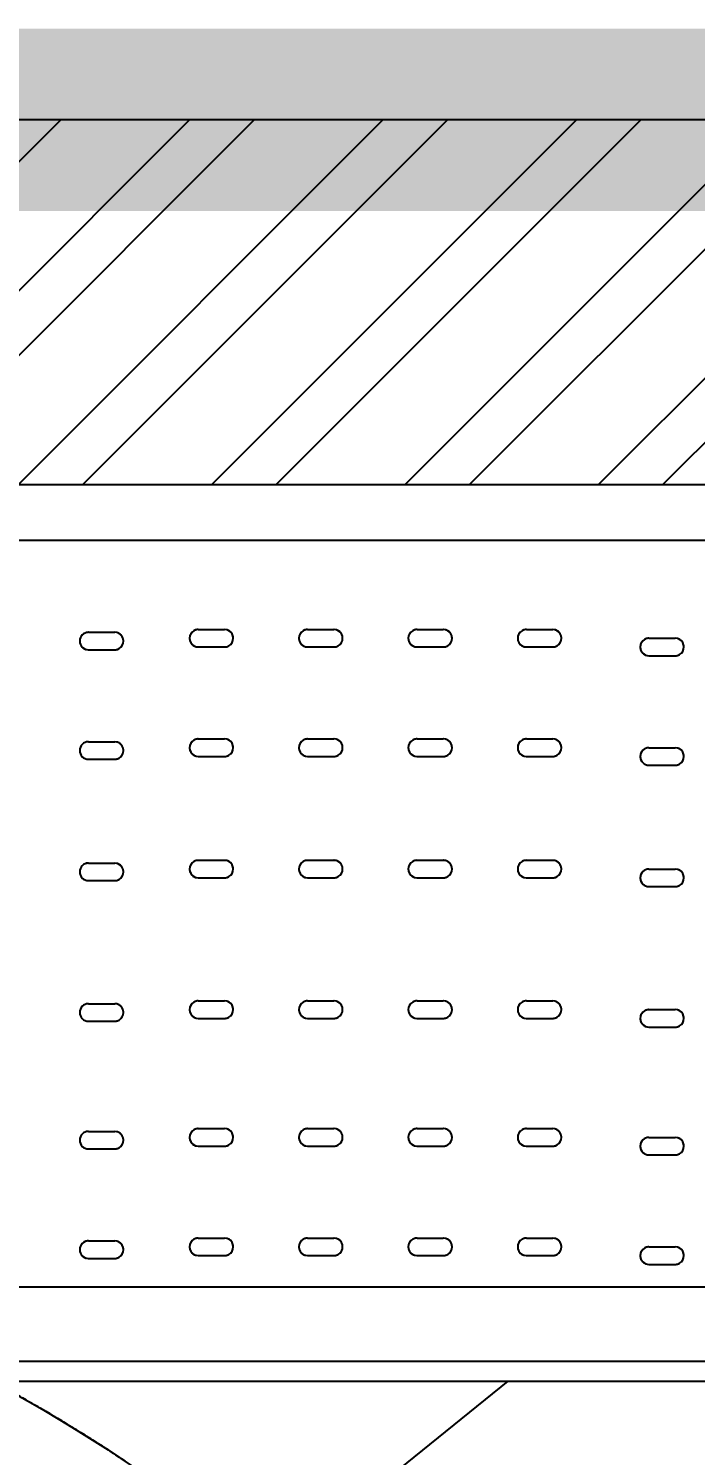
# Model space of a CAD drawing. Extents: x -2975 to 7327, y -1166 to 1029.
# Drawn here: x 360.8 to 397.4, y 864.5 to 942.7 of the extents above; entities that cross this region are included whole.
import ezdxf

# ---------------------------------------------------------------- set-up
doc = ezdxf.new("R2010")
doc.units = 0
doc.header["$PDMODE"] = 34
doc.linetypes.add('XR-Mince$0$Anchor Stor (Ground Floor Plan ) Xref$2$Retail Building ( Ground Floor ) Xref$0$HIDDEN', pattern=[0.375, 0.25, -0.125])
doc.linetypes.add('XR-Mince$0$LOWER LEVEL GROUND FLOOR$0$DASHDOT', pattern=[25.4, 12.7, -6.35, 0, -6.35])
for name, color, linetype in [('E-TEXT-LIGHTING', 7, 'Continuous'), ('HVAC Duct', 5, 'Continuous'), ('M-FIRE FIGHTING-2 INCH', 1, 'Continuous'), ('M-HVAC-BLUE', 5, 'Continuous'), ('XR-Mince$0$D2-03-04 PLAN$0$A-SECT-004L', 8, 'Continuous'), ('XR-Mince$0$EQUIPMENT', 15, 'Continuous'), ('XR-Mince$0$EQUIPMENTS', 15, 'Continuous'), ('XR-Mince$0$fur dashed', 15, 'XR-Mince$0$Anchor Stor (Ground Floor Plan ) Xref$2$Retail Building ( Ground Floor ) Xref$0$HIDDEN'), ('XR-Mince$0$hatch-wall', 8, 'Continuous'), ('XR-Mince$0$lease line', 8, 'Continuous'), ('XR-Mince$0$panel', 8, 'Continuous'), ('XR-Mince$0$TAXT', 8, 'Continuous')]:
    doc.layers.add(name, color=color, linetype=linetype)
doc.styles.get("Standard").update_dxf_attribs({"font": 'arial.ttf'})
doc.dimstyles.new('ISO-25', dxfattribs={"dimtxt": 10, "dimasz": 2.5, "dimexe": 1.25, "dimexo": 0.625, "dimtad": 0, "dimtxsty": 'Standard', "dimcen": 2.5, "dimadec": 0, "dimazin": 0, "dimtfac": 1, "dimtix": 1, "dimtmove": 0, "dimatfit": 3, "dimfxl": 1, "dimarcsym": 0})

# ---------------------------------------------------------------- blocks, each defined once
blk = doc.blocks.new('XR-Mince$0$C_Door')
at = {"layer": 'XR-Mince$0$EQUIPMENTS'}
blk.add_arc((2599.758, 491.731), 87.34, 269.99993, 312.32573, dxfattribs=at)
blk = doc.blocks.new('XR-Mince$0$A$C27630E02')
at = {"layer": 'XR-Mince$0$EQUIPMENT'}
for p, q in [((0, 1.2), (0, 0)), ((0.45, 1.2), (0.45, 0)), ((0.05057, 0.89258), (0.05057, 0.87818)), ((0.05057, 0.89258), (0.05057, 0.87818)), ((0.06017, 0.89258), (0.06017, 0.87818)), ((0.06017, 0.89258), (0.06017, 0.87818)), ((0.11057, 0.89258), (0.11057, 0.87818)), ((0.11057, 0.89258), (0.11057, 0.87818)), ((0.12017, 0.89258), (0.12017, 0.87818)), ((0.12017, 0.89258), (0.12017, 0.87818)), ((0.1771, 0.89258), (0.1771, 0.87818)), ((0.1771, 0.89258), (0.1771, 0.87818)), ((0.1867, 0.89258), (0.1867, 0.87818)), ((0.1867, 0.89258), (0.1867, 0.87818)), ((0.25413, 0.89258), (0.25413, 0.87818)), ((0.25413, 0.89258), (0.25413, 0.87818)), ((0.26373, 0.89258), (0.26373, 0.87818)), ((0.26373, 0.89258), (0.26373, 0.87818)), ((0.32417, 0.89258), (0.32417, 0.87818)), ((0.32417, 0.89258), (0.32417, 0.87818)), ((0.33377, 0.89258), (0.33377, 0.87818)), ((0.33377, 0.89258), (0.33377, 0.87818)), ((0.38417, 0.89258), (0.38417, 0.87818)), ((0.38417, 0.89258), (0.38417, 0.87818)), ((0.39377, 0.89258), (0.39377, 0.87818)), ((0.39377, 0.89258), (0.39377, 0.87818)), ((0.04902, 0.83233), (0.04902, 0.81793)), ((0.04902, 0.83233), (0.04902, 0.81793)), ((0.05862, 0.83233), (0.05862, 0.81793)), ((0.05862, 0.83233), (0.05862, 0.81793)), ((0.10902, 0.83233), (0.10902, 0.81793)), ((0.10902, 0.83233), (0.10902, 0.81793)), ((0.11862, 0.83233), (0.11862, 0.81793)), ((0.11862, 0.83233), (0.11862, 0.81793)), ((0.17555, 0.83233), (0.17555, 0.81793)), ((0.17555, 0.83233), (0.17555, 0.81793)), ((0.18515, 0.83233), (0.18515, 0.81793)), ((0.18515, 0.83233), (0.18515, 0.81793)), ((0.25258, 0.83233), (0.25258, 0.81793)), ((0.25258, 0.83233), (0.25258, 0.81793)), ((0.26218, 0.83233), (0.26218, 0.81793)), ((0.26218, 0.83233), (0.26218, 0.81793)), ((0.32262, 0.83233), (0.32262, 0.81793)), ((0.32262, 0.83233), (0.32262, 0.81793)), ((0.33222, 0.83233), (0.33222, 0.81793)), ((0.33222, 0.83233), (0.33222, 0.81793)), ((0.38262, 0.83233), (0.38262, 0.81793)), ((0.38262, 0.83233), (0.38262, 0.81793)), ((0.39222, 0.83233), (0.39222, 0.81793)), ((0.39222, 0.83233), (0.39222, 0.81793)), ((0.04902, 0.77233), (0.04902, 0.75793)), ((0.04902, 0.77233), (0.04902, 0.75793)), ((0.05862, 0.77233), (0.05862, 0.75793)), ((0.05862, 0.77233), (0.05862, 0.75793)), ((0.10902, 0.77233), (0.10902, 0.75793)), ((0.10902, 0.77233), (0.10902, 0.75793)), ((0.11862, 0.77233), (0.11862, 0.75793)), ((0.11862, 0.77233), (0.11862, 0.75793)), ((0.17555, 0.77233), (0.17555, 0.75793)), ((0.17555, 0.77233), (0.17555, 0.75793)), ((0.18515, 0.77233), (0.18515, 0.75793)), ((0.18515, 0.77233), (0.18515, 0.75793)), ((0.25258, 0.77233), (0.25258, 0.75793)), ((0.25258, 0.77233), (0.25258, 0.75793)), ((0.26218, 0.77233), (0.26218, 0.75793)), ((0.26218, 0.77233), (0.26218, 0.75793)), ((0.32262, 0.77233), (0.32262, 0.75793)), ((0.32262, 0.77233), (0.32262, 0.75793)), ((0.33222, 0.77233), (0.33222, 0.75793)), ((0.33222, 0.77233), (0.33222, 0.75793)), ((0.38262, 0.77233), (0.38262, 0.75793)), ((0.38262, 0.77233), (0.38262, 0.75793)), ((0.39222, 0.77233), (0.39222, 0.75793)), ((0.39222, 0.77233), (0.39222, 0.75793)), ((0.04902, 0.71233), (0.04902, 0.69793)), ((0.04902, 0.71233), (0.04902, 0.69793)), ((0.05862, 0.71233), (0.05862, 0.69793)), ((0.05862, 0.71233), (0.05862, 0.69793)), ((0.10902, 0.71233), (0.10902, 0.69793)), ((0.10902, 0.71233), (0.10902, 0.69793)), ((0.11862, 0.71233), (0.11862, 0.69793)), ((0.11862, 0.71233), (0.11862, 0.69793)), ((0.17555, 0.71233), (0.17555, 0.69793)), ((0.17555, 0.71233), (0.17555, 0.69793)), ((0.18515, 0.71233), (0.18515, 0.69793)), ((0.18515, 0.71233), (0.18515, 0.69793)), ((0.25258, 0.71233), (0.25258, 0.69793)), ((0.25258, 0.71233), (0.25258, 0.69793)), ((0.26218, 0.71233), (0.26218, 0.69793)), ((0.26218, 0.71233), (0.26218, 0.69793)), ((0.32262, 0.71233), (0.32262, 0.69793)), ((0.32262, 0.71233), (0.32262, 0.69793)), ((0.33222, 0.71233), (0.33222, 0.69793)), ((0.33222, 0.71233), (0.33222, 0.69793)), ((0.38262, 0.71233), (0.38262, 0.69793)), ((0.38262, 0.71233), (0.38262, 0.69793)), ((0.39222, 0.71233), (0.39222, 0.69793)), ((0.39222, 0.71233), (0.39222, 0.69793)), ((0.04902, 0.65233), (0.04902, 0.63793)), ((0.04902, 0.65233), (0.04902, 0.63793)), ((0.05862, 0.65233), (0.05862, 0.63793)), ((0.05862, 0.65233), (0.05862, 0.63793)), ((0.10902, 0.65233), (0.10902, 0.63793)), ((0.10902, 0.65233), (0.10902, 0.63793)), ((0.11862, 0.65233), (0.11862, 0.63793)), ((0.11862, 0.65233), (0.11862, 0.63793)), ((0.17555, 0.65233), (0.17555, 0.63793)), ((0.17555, 0.65233), (0.17555, 0.63793)), ((0.18515, 0.65233), (0.18515, 0.63793)), ((0.18515, 0.65233), (0.18515, 0.63793)), ((0.25258, 0.65233), (0.25258, 0.63793)), ((0.25258, 0.65233), (0.25258, 0.63793)), ((0.26218, 0.65233), (0.26218, 0.63793)), ((0.26218, 0.65233), (0.26218, 0.63793)), ((0.32262, 0.65233), (0.32262, 0.63793)), ((0.32262, 0.65233), (0.32262, 0.63793)), ((0.33222, 0.65233), (0.33222, 0.63793)), ((0.33222, 0.65233), (0.33222, 0.63793)), ((0.38262, 0.65233), (0.38262, 0.63793)), ((0.38262, 0.65233), (0.38262, 0.63793)), ((0.39222, 0.65233), (0.39222, 0.63793)), ((0.39222, 0.65233), (0.39222, 0.63793)), ((0.05382, 0.58513), (0.05382, 0.57073)), ((0.05382, 0.58513), (0.05382, 0.57073)), ((0.06342, 0.58513), (0.06342, 0.57073)), ((0.06342, 0.58513), (0.06342, 0.57073)), ((0.11382, 0.58513), (0.11382, 0.57073)), ((0.11382, 0.58513), (0.11382, 0.57073)), ((0.12342, 0.58513), (0.12342, 0.57073)), ((0.12342, 0.58513), (0.12342, 0.57073)), ((0.18035, 0.58513), (0.18035, 0.57073)), ((0.18035, 0.58513), (0.18035, 0.57073)), ((0.18995, 0.58513), (0.18995, 0.57073)), ((0.18995, 0.58513), (0.18995, 0.57073)), ((0.25738, 0.58513), (0.25738, 0.57073)), ((0.25738, 0.58513), (0.25738, 0.57073)), ((0.26698, 0.58513), (0.26698, 0.57073)), ((0.26698, 0.58513), (0.26698, 0.57073)), ((0.32742, 0.58513), (0.32742, 0.57073)), ((0.32742, 0.58513), (0.32742, 0.57073)), ((0.33702, 0.58513), (0.33702, 0.57073)), ((0.33702, 0.58513), (0.33702, 0.57073)), ((0.38742, 0.58513), (0.38742, 0.57073)), ((0.38742, 0.58513), (0.38742, 0.57073)), ((0.39702, 0.58513), (0.39702, 0.57073)), ((0.39702, 0.58513), (0.39702, 0.57073))]:
    blk.add_line(p, q, dxfattribs=at)
at = {"layer": 'XR-Mince$0$EQUIPMENT', "extrusion": (0, 0, -1)}
for centre, major_axis, start_param, end_param in [((0.05537, 0.89258), (0.00339, 0.00339), 3.926991, 7.068583), ((0.05537, 0.89258), (0.00339, 0.00339), 3.926991, 7.068583), ((0.11537, 0.89258), (0.00339, 0.00339), 3.926991, 7.068583), ((0.11537, 0.89258), (0.00339, 0.00339), 3.926991, 7.068583), ((0.1819, 0.89258), (0.00339, 0.00339), 3.926991, 7.068583), ((0.1819, 0.89258), (0.00339, 0.00339), 3.926991, 7.068583), ((0.25893, 0.89258), (0.00339, 0.00339), 3.926991, 7.068583), ((0.25893, 0.89258), (0.00339, 0.00339), 3.926991, 7.068583), ((0.32897, 0.89258), (0.00339, 0.00339), 3.926991, 7.068583), ((0.32897, 0.89258), (0.00339, 0.00339), 3.926991, 7.068583), ((0.38897, 0.89258), (0.00339, 0.00339), 3.926991, 7.068583), ((0.38897, 0.89258), (0.00339, 0.00339), 3.926991, 7.068583), ((0.05537, 0.87818), (0.00339, 0.00339), 0.785398, 3.926991), ((0.05537, 0.87818), (0.00339, 0.00339), 0.785398, 3.926991), ((0.11537, 0.87818), (0.00339, 0.00339), 0.785398, 3.926991), ((0.11537, 0.87818), (0.00339, 0.00339), 0.785398, 3.926991), ((0.1819, 0.87818), (0.00339, 0.00339), 0.785398, 3.926991), ((0.1819, 0.87818), (0.00339, 0.00339), 0.785398, 3.926991), ((0.25893, 0.87818), (0.00339, 0.00339), 0.785398, 3.926991), ((0.25893, 0.87818), (0.00339, 0.00339), 0.785398, 3.926991), ((0.32897, 0.87818), (0.00339, 0.00339), 0.785398, 3.926991), ((0.32897, 0.87818), (0.00339, 0.00339), 0.785398, 3.926991), ((0.38897, 0.87818), (0.00339, 0.00339), 0.785398, 3.926991), ((0.38897, 0.87818), (0.00339, 0.00339), 0.785398, 3.926991), ((0.05382, 0.83233), (-0.00339, 0.00339), 5.497787, 8.63938), ((0.05382, 0.83233), (-0.00339, 0.00339), 5.497787, 8.63938), ((0.11382, 0.83233), (-0.00339, 0.00339), 5.497787, 8.63938), ((0.11382, 0.83233), (-0.00339, 0.00339), 5.497787, 8.63938), ((0.18035, 0.83233), (-0.00339, 0.00339), 5.497787, 8.63938), ((0.18035, 0.83233), (-0.00339, 0.00339), 5.497787, 8.63938), ((0.25738, 0.83233), (-0.00339, 0.00339), 5.497787, 8.63938), ((0.25738, 0.83233), (-0.00339, 0.00339), 5.497787, 8.63938), ((0.32742, 0.83233), (-0.00339, 0.00339), 5.497787, 8.63938), ((0.32742, 0.83233), (-0.00339, 0.00339), 5.497787, 8.63938), ((0.38742, 0.83233), (-0.00339, 0.00339), 5.497787, 8.63938), ((0.38742, 0.83233), (-0.00339, 0.00339), 5.497787, 8.63938), ((0.05382, 0.81793), (-0.00339, 0.00339), 2.356194, 5.497787), ((0.05382, 0.81793), (-0.00339, 0.00339), 2.356194, 5.497787), ((0.11382, 0.81793), (-0.00339, 0.00339), 2.356194, 5.497787), ((0.11382, 0.81793), (-0.00339, 0.00339), 2.356194, 5.497787), ((0.18035, 0.81793), (-0.00339, 0.00339), 2.356194, 5.497787), ((0.18035, 0.81793), (-0.00339, 0.00339), 2.356194, 5.497787), ((0.25738, 0.81793), (-0.00339, 0.00339), 2.356194, 5.497787), ((0.25738, 0.81793), (-0.00339, 0.00339), 2.356194, 5.497787), ((0.32742, 0.81793), (-0.00339, 0.00339), 2.356194, 5.497787), ((0.32742, 0.81793), (-0.00339, 0.00339), 2.356194, 5.497787), ((0.38742, 0.81793), (-0.00339, 0.00339), 2.356194, 5.497787), ((0.38742, 0.81793), (-0.00339, 0.00339), 2.356194, 5.497787), ((0.05382, 0.77233), (-0.00339, 0.00339), 5.497787, 8.63938), ((0.05382, 0.77233), (-0.00339, 0.00339), 5.497787, 8.63938), ((0.11382, 0.77233), (-0.00339, 0.00339), 5.497787, 8.63938), ((0.11382, 0.77233), (-0.00339, 0.00339), 5.497787, 8.63938), ((0.18035, 0.77233), (-0.00339, 0.00339), 5.497787, 8.63938), ((0.18035, 0.77233), (-0.00339, 0.00339), 5.497787, 8.63938), ((0.25738, 0.77233), (-0.00339, 0.00339), 5.497787, 8.63938), ((0.25738, 0.77233), (-0.00339, 0.00339), 5.497787, 8.63938), ((0.32742, 0.77233), (-0.00339, 0.00339), 5.497787, 8.63938), ((0.32742, 0.77233), (-0.00339, 0.00339), 5.497787, 8.63938), ((0.38742, 0.77233), (-0.00339, 0.00339), 5.497787, 8.63938), ((0.38742, 0.77233), (-0.00339, 0.00339), 5.497787, 8.63938), ((0.05382, 0.75793), (0.00339, 0.00339), 0.785398, 3.926991), ((0.05382, 0.75793), (0.00339, 0.00339), 0.785398, 3.926991), ((0.11382, 0.75793), (0.00339, 0.00339), 0.785398, 3.926991), ((0.11382, 0.75793), (0.00339, 0.00339), 0.785398, 3.926991), ((0.18035, 0.75793), (0.00339, 0.00339), 0.785398, 3.926991), ((0.18035, 0.75793), (0.00339, 0.00339), 0.785398, 3.926991), ((0.25738, 0.75793), (0.00339, 0.00339), 0.785398, 3.926991), ((0.25738, 0.75793), (0.00339, 0.00339), 0.785398, 3.926991), ((0.32742, 0.75793), (0.00339, 0.00339), 0.785398, 3.926991), ((0.32742, 0.75793), (0.00339, 0.00339), 0.785398, 3.926991), ((0.38742, 0.75793), (0.00339, 0.00339), 0.785398, 3.926991), ((0.38742, 0.75793), (0.00339, 0.00339), 0.785398, 3.926991), ((0.05382, 0.71233), (-0.00339, 0.00339), 5.497787, 8.63938), ((0.05382, 0.71233), (-0.00339, 0.00339), 5.497787, 8.63938), ((0.11382, 0.71233), (-0.00339, 0.00339), 5.497787, 8.63938), ((0.11382, 0.71233), (-0.00339, 0.00339), 5.497787, 8.63938), ((0.18035, 0.71233), (-0.00339, 0.00339), 5.497787, 8.63938), ((0.18035, 0.71233), (-0.00339, 0.00339), 5.497787, 8.63938), ((0.25738, 0.71233), (-0.00339, 0.00339), 5.497787, 8.63938), ((0.25738, 0.71233), (-0.00339, 0.00339), 5.497787, 8.63938), ((0.32742, 0.71233), (-0.00339, 0.00339), 5.497787, 8.63938), ((0.32742, 0.71233), (-0.00339, 0.00339), 5.497787, 8.63938), ((0.38742, 0.71233), (-0.00339, 0.00339), 5.497787, 8.63938), ((0.38742, 0.71233), (-0.00339, 0.00339), 5.497787, 8.63938), ((0.05382, 0.69793), (-0.00339, 0.00339), 2.356194, 5.497787), ((0.05382, 0.69793), (-0.00339, 0.00339), 2.356194, 5.497787), ((0.11382, 0.69793), (-0.00339, 0.00339), 2.356194, 5.497787), ((0.11382, 0.69793), (-0.00339, 0.00339), 2.356194, 5.497787), ((0.18035, 0.69793), (-0.00339, 0.00339), 2.356194, 5.497787), ((0.18035, 0.69793), (-0.00339, 0.00339), 2.356194, 5.497787), ((0.25738, 0.69793), (-0.00339, 0.00339), 2.356194, 5.497787), ((0.25738, 0.69793), (-0.00339, 0.00339), 2.356194, 5.497787), ((0.32742, 0.69793), (-0.00339, 0.00339), 2.356194, 5.497787), ((0.32742, 0.69793), (-0.00339, 0.00339), 2.356194, 5.497787), ((0.38742, 0.69793), (-0.00339, 0.00339), 2.356194, 5.497787), ((0.38742, 0.69793), (-0.00339, 0.00339), 2.356194, 5.497787), ((0.05382, 0.65233), (-0.00339, 0.00339), 5.497787, 8.63938), ((0.05382, 0.65233), (-0.00339, 0.00339), 5.497787, 8.63938), ((0.11382, 0.65233), (-0.00339, 0.00339), 5.497787, 8.63938), ((0.11382, 0.65233), (-0.00339, 0.00339), 5.497787, 8.63938), ((0.18035, 0.65233), (-0.00339, 0.00339), 5.497787, 8.63938), ((0.18035, 0.65233), (-0.00339, 0.00339), 5.497787, 8.63938), ((0.25738, 0.65233), (-0.00339, 0.00339), 5.497787, 8.63938), ((0.25738, 0.65233), (-0.00339, 0.00339), 5.497787, 8.63938), ((0.32742, 0.65233), (-0.00339, 0.00339), 5.497787, 8.63938), ((0.32742, 0.65233), (-0.00339, 0.00339), 5.497787, 8.63938), ((0.38742, 0.65233), (-0.00339, 0.00339), 5.497787, 8.63938), ((0.38742, 0.65233), (-0.00339, 0.00339), 5.497787, 8.63938), ((0.05382, 0.63793), (-0.00339, 0.00339), 2.356194, 5.497787), ((0.05382, 0.63793), (-0.00339, 0.00339), 2.356194, 5.497787), ((0.11382, 0.63793), (-0.00339, 0.00339), 2.356194, 5.497787), ((0.11382, 0.63793), (-0.00339, 0.00339), 2.356194, 5.497787), ((0.18035, 0.63793), (-0.00339, 0.00339), 2.356194, 5.497787), ((0.18035, 0.63793), (-0.00339, 0.00339), 2.356194, 5.497787), ((0.25738, 0.63793), (-0.00339, 0.00339), 2.356194, 5.497787), ((0.25738, 0.63793), (-0.00339, 0.00339), 2.356194, 5.497787), ((0.32742, 0.63793), (-0.00339, 0.00339), 2.356194, 5.497787), ((0.32742, 0.63793), (-0.00339, 0.00339), 2.356194, 5.497787), ((0.38742, 0.63793), (-0.00339, 0.00339), 2.356194, 5.497787), ((0.38742, 0.63793), (-0.00339, 0.00339), 2.356194, 5.497787), ((0.05862, 0.58513), (0.00339, 0.00339), 3.926991, 7.068583), ((0.05862, 0.58513), (0.00339, 0.00339), 3.926991, 7.068583), ((0.11862, 0.58513), (0.00339, 0.00339), 3.926991, 7.068583), ((0.11862, 0.58513), (0.00339, 0.00339), 3.926991, 7.068583), ((0.18515, 0.58513), (0.00339, 0.00339), 3.926991, 7.068583), ((0.18515, 0.58513), (0.00339, 0.00339), 3.926991, 7.068583), ((0.26218, 0.58513), (0.00339, 0.00339), 3.926991, 7.068583), ((0.26218, 0.58513), (0.00339, 0.00339), 3.926991, 7.068583), ((0.33222, 0.58513), (0.00339, 0.00339), 3.926991, 7.068583), ((0.33222, 0.58513), (0.00339, 0.00339), 3.926991, 7.068583), ((0.39222, 0.58513), (0.00339, 0.00339), 3.926991, 7.068583), ((0.39222, 0.58513), (0.00339, 0.00339), 3.926991, 7.068583), ((0.05862, 0.57073), (0.00339, 0.00339), 0.785398, 3.926991), ((0.05862, 0.57073), (0.00339, 0.00339), 0.785398, 3.926991), ((0.11862, 0.57073), (0.00339, 0.00339), 0.785398, 3.926991), ((0.11862, 0.57073), (0.00339, 0.00339), 0.785398, 3.926991), ((0.18515, 0.57073), (0.00339, 0.00339), 0.785398, 3.926991), ((0.18515, 0.57073), (0.00339, 0.00339), 0.785398, 3.926991), ((0.26218, 0.57073), (0.00339, 0.00339), 0.785398, 3.926991), ((0.26218, 0.57073), (0.00339, 0.00339), 0.785398, 3.926991), ((0.33222, 0.57073), (0.00339, 0.00339), 0.785398, 3.926991), ((0.33222, 0.57073), (0.00339, 0.00339), 0.785398, 3.926991), ((0.39222, 0.57073), (0.00339, 0.00339), 0.785398, 3.926991), ((0.39222, 0.57073), (0.00339, 0.00339), 0.785398, 3.926991)]:
    blk.add_ellipse(centre, major_axis=major_axis, ratio=1, start_param=start_param, end_param=end_param, dxfattribs=at)
blk = doc.blocks.new('XR-Mince$0$Equipment')
at = {"layer": 'XR-Mince$0$EQUIPMENTS', "linetype": 'ByBlock'}
blk.add_line((333.374, 869.677, 0), (453.374, 869.677, 0), dxfattribs=at)
at = {"layer": 'XR-Mince$0$EQUIPMENTS', "linetype": 'ByBlock', "xscale": -99.99999999999997, "yscale": 99.99999999999997, "zscale": 100, "rotation": 89.99999999999905}
blk.add_blockref('XR-Mince$0$A$C27630E02', (453.374, 914.677, 0), dxfattribs=at)
blk = doc.blocks.new('XR-Mince')
at = {"layer": 'XR-Mince$0$hatch-wall', "ltscale": 100}
h = blk.add_hatch(dxfattribs=at)
h.set_pattern_fill('ANSI32', color=256, scale=20, style=0)
h.set_pattern_definition([(45, (8569.7315, 21091.42), (-5.3033009, 5.3033009), []), (45, (8573.267, 21091.42), (-5.3033009, 5.3033009), [])])
h.paths.add_polyline_path([(826.027, 917.714), (826.027, 937.714), (-54.973, 937.714), (-54.973, 937.714), (-74.973, 937.714), (-74.973, -352.286), (-97.473, -352.286), (-97.473, -372.286), (-74.973, -372.286), (-54.973, -372.286), (75.027, -372.286), (75.027, 352.714), (55.027, 352.714), (55.027, -352.286), (-54.973, -352.286), (-55.237, 352.629), (55.027, 352.629), (55.027, 372.629), (-54.973, 372.629), (-54.973, 917.714)])
h.paths.add_polyline_path([(946.027, 874.364), (966.027, 874.364), (975.027, 874.364), (975.027, 894.364), (966.027, 894.364), (966.027, 937.714), (946.027, 937.714)])
at = {"layer": 'XR-Mince$0$D2-03-04 PLAN$0$A-SECT-004L', "ltscale": 0.25}
for p, q in [((846.027, 937.714), (-74.973, 937.714)), ((846.027, 937.714), (-74.973, 937.714)), ((-54.973, 917.714), (826.027, 917.714)), ((-54.973, 917.714), (826.027, 917.714))]:
    blk.add_line(p, q, dxfattribs=at)
at = {"layer": 'XR-Mince$0$fur dashed'}
for p, q in [((333.374, 914.677, 0), (453.374, 914.677, 0)), ((370.141, 909.775, 0), (371.581, 909.775, 0)), ((370.141, 909.775, 0), (371.581, 909.775, 0)), ((376.141, 909.775, 0), (377.581, 909.775, 0)), ((376.141, 909.775, 0), (377.581, 909.775, 0)), ((382.141, 909.775, 0), (383.581, 909.775, 0)), ((382.141, 909.775, 0), (383.581, 909.775, 0)), ((388.141, 909.775, 0), (389.581, 909.775, 0)), ((388.141, 909.775, 0), (389.581, 909.775, 0)), ((364.115, 909.62, 0), (365.555, 909.62, 0)), ((364.115, 909.62, 0), (365.555, 909.62, 0)), ((394.861, 909.295, 0), (396.301, 909.295, 0)), ((394.861, 909.295, 0), (396.301, 909.295, 0)), ((364.115, 908.66, 0), (365.555, 908.66, 0)), ((364.115, 908.66, 0), (365.555, 908.66, 0)), ((370.141, 908.815, 0), (371.581, 908.815, 0)), ((370.141, 908.815, 0), (371.581, 908.815, 0)), ((376.141, 908.815, 0), (377.581, 908.815, 0)), ((376.141, 908.815, 0), (377.581, 908.815, 0)), ((382.141, 908.815, 0), (383.581, 908.815, 0)), ((382.141, 908.815, 0), (383.581, 908.815, 0)), ((388.141, 908.815, 0), (389.581, 908.815, 0)), ((388.141, 908.815, 0), (389.581, 908.815, 0)), ((394.861, 908.335, 0), (396.301, 908.335, 0)), ((394.861, 908.335, 0), (396.301, 908.335, 0)), ((364.115, 903.62, 0), (365.555, 903.62, 0)), ((364.115, 903.62, 0), (365.555, 903.62, 0)), ((370.141, 903.775, 0), (371.581, 903.775, 0)), ((370.141, 903.775, 0), (371.581, 903.775, 0)), ((376.141, 903.775, 0), (377.581, 903.775, 0)), ((376.141, 903.775, 0), (377.581, 903.775, 0)), ((382.141, 903.775, 0), (383.581, 903.775, 0)), ((382.141, 903.775, 0), (383.581, 903.775, 0)), ((388.141, 903.775, 0), (389.581, 903.775, 0)), ((388.141, 903.775, 0), (389.581, 903.775, 0)), ((364.115, 902.66, 0), (365.555, 902.66, 0)), ((364.115, 902.66, 0), (365.555, 902.66, 0)), ((370.141, 902.815, 0), (371.581, 902.815, 0)), ((370.141, 902.815, 0), (371.581, 902.815, 0)), ((376.141, 902.815, 0), (377.581, 902.815, 0)), ((376.141, 902.815, 0), (377.581, 902.815, 0)), ((382.141, 902.815, 0), (383.581, 902.815, 0)), ((382.141, 902.815, 0), (383.581, 902.815, 0)), ((388.141, 902.815, 0), (389.581, 902.815, 0)), ((388.141, 902.815, 0), (389.581, 902.815, 0)), ((394.861, 903.295, 0), (396.301, 903.295, 0)), ((394.861, 903.295, 0), (396.301, 903.295, 0)), ((394.861, 902.335, 0), (396.301, 902.335, 0)), ((394.861, 902.335, 0), (396.301, 902.335, 0)), ((370.141, 897.123, 0), (371.581, 897.123, 0)), ((370.141, 897.123, 0), (371.581, 897.123, 0)), ((376.141, 897.123, 0), (377.581, 897.123, 0)), ((376.141, 897.123, 0), (377.581, 897.123, 0)), ((382.141, 897.123, 0), (383.581, 897.123, 0)), ((382.141, 897.123, 0), (383.581, 897.123, 0)), ((388.141, 897.123, 0), (389.581, 897.123, 0)), ((388.141, 897.123, 0), (389.581, 897.123, 0)), ((364.115, 896.968, 0), (365.555, 896.968, 0)), ((364.115, 896.968, 0), (365.555, 896.968, 0)), ((394.861, 896.643, 0), (396.301, 896.643, 0)), ((394.861, 896.643, 0), (396.301, 896.643, 0)), ((364.115, 896.008, 0), (365.555, 896.008, 0)), ((364.115, 896.008, 0), (365.555, 896.008, 0)), ((370.141, 896.163, 0), (371.581, 896.163, 0)), ((370.141, 896.163, 0), (371.581, 896.163, 0)), ((376.141, 896.163, 0), (377.581, 896.163, 0)), ((376.141, 896.163, 0), (377.581, 896.163, 0)), ((382.141, 896.163, 0), (383.581, 896.163, 0)), ((382.141, 896.163, 0), (383.581, 896.163, 0)), ((388.141, 896.163, 0), (389.581, 896.163, 0)), ((388.141, 896.163, 0), (389.581, 896.163, 0)), ((394.861, 895.683, 0), (396.301, 895.683, 0)), ((394.861, 895.683, 0), (396.301, 895.683, 0)), ((370.141, 889.419, 0), (371.581, 889.419, 0)), ((370.141, 889.419, 0), (371.581, 889.419, 0)), ((376.141, 889.419, 0), (377.581, 889.419, 0)), ((376.141, 889.419, 0), (377.581, 889.419, 0)), ((382.141, 889.419, 0), (383.581, 889.419, 0)), ((382.141, 889.419, 0), (383.581, 889.419, 0)), ((388.141, 889.419, 0), (389.581, 889.419, 0)), ((388.141, 889.419, 0), (389.581, 889.419, 0)), ((364.115, 889.264, 0), (365.555, 889.264, 0)), ((364.115, 889.264, 0), (365.555, 889.264, 0)), ((394.861, 888.939, 0), (396.301, 888.939, 0)), ((394.861, 888.939, 0), (396.301, 888.939, 0)), ((364.115, 888.304, 0), (365.555, 888.304, 0)), ((364.115, 888.304, 0), (365.555, 888.304, 0)), ((370.141, 888.459, 0), (371.581, 888.459, 0)), ((370.141, 888.459, 0), (371.581, 888.459, 0)), ((376.141, 888.459, 0), (377.581, 888.459, 0)), ((376.141, 888.459, 0), (377.581, 888.459, 0)), ((382.141, 888.459, 0), (383.581, 888.459, 0)), ((382.141, 888.459, 0), (383.581, 888.459, 0)), ((388.141, 888.459, 0), (389.581, 888.459, 0)), ((388.141, 888.459, 0), (389.581, 888.459, 0)), ((394.861, 887.979, 0), (396.301, 887.979, 0)), ((394.861, 887.979, 0), (396.301, 887.979, 0)), ((364.115, 882.26, 0), (365.555, 882.26, 0)), ((364.115, 882.26, 0), (365.555, 882.26, 0)), ((370.141, 882.415, 0), (371.581, 882.415, 0)), ((370.141, 882.415, 0), (371.581, 882.415, 0)), ((376.141, 882.415, 0), (377.581, 882.415, 0)), ((376.141, 882.415, 0), (377.581, 882.415, 0)), ((382.141, 882.415, 0), (383.581, 882.415, 0)), ((382.141, 882.415, 0), (383.581, 882.415, 0)), ((388.141, 882.415, 0), (389.581, 882.415, 0)), ((388.141, 882.415, 0), (389.581, 882.415, 0)), ((394.861, 881.935, 0), (396.301, 881.935, 0)), ((394.861, 881.935, 0), (396.301, 881.935, 0)), ((364.115, 881.3, 0), (365.555, 881.3, 0)), ((364.115, 881.3, 0), (365.555, 881.3, 0)), ((370.141, 881.455, 0), (371.581, 881.455, 0)), ((370.141, 881.455, 0), (371.581, 881.455, 0)), ((376.141, 881.455, 0), (377.581, 881.455, 0)), ((376.141, 881.455, 0), (377.581, 881.455, 0)), ((382.141, 881.455, 0), (383.581, 881.455, 0)), ((382.141, 881.455, 0), (383.581, 881.455, 0)), ((388.141, 881.455, 0), (389.581, 881.455, 0)), ((388.141, 881.455, 0), (389.581, 881.455, 0)), ((394.861, 880.975, 0), (396.301, 880.975, 0)), ((394.861, 880.975, 0), (396.301, 880.975, 0)), ((364.115, 876.26, 0), (365.555, 876.26, 0)), ((364.115, 876.26, 0), (365.555, 876.26, 0)), ((370.141, 876.415, 0), (371.581, 876.415, 0)), ((370.141, 876.415, 0), (371.581, 876.415, 0)), ((376.141, 876.415, 0), (377.581, 876.415, 0)), ((376.141, 876.415, 0), (377.581, 876.415, 0)), ((382.141, 876.415, 0), (383.581, 876.415, 0)), ((382.141, 876.415, 0), (383.581, 876.415, 0)), ((388.141, 876.415, 0), (389.581, 876.415, 0)), ((388.141, 876.415, 0), (389.581, 876.415, 0)), ((364.115, 875.3, 0), (365.555, 875.3, 0)), ((364.115, 875.3, 0), (365.555, 875.3, 0)), ((370.141, 875.455, 0), (371.581, 875.455, 0)), ((370.141, 875.455, 0), (371.581, 875.455, 0)), ((376.141, 875.455, 0), (377.581, 875.455, 0)), ((376.141, 875.455, 0), (377.581, 875.455, 0)), ((382.141, 875.455, 0), (383.581, 875.455, 0)), ((382.141, 875.455, 0), (383.581, 875.455, 0)), ((388.141, 875.455, 0), (389.581, 875.455, 0)), ((388.141, 875.455, 0), (389.581, 875.455, 0)), ((394.861, 875.935, 0), (396.301, 875.935, 0)), ((394.861, 875.935, 0), (396.301, 875.935, 0)), ((394.861, 874.975, 0), (396.301, 874.975, 0)), ((394.861, 874.975, 0), (396.301, 874.975, 0))]:
    blk.add_line(p, q, dxfattribs=at)
blk.add_arc((316.118, 789.291), 90.059, 47.67454, 90.00034, dxfattribs=at)
blk.add_arc((316.118, 789.291), 90.059, 47.67454, 90.00034, dxfattribs=at)
for centre, major_axis, start_param, end_param in [((370.141, 909.295, 0), (-0.339, 0.339), 5.497787, 8.63938), ((370.141, 909.295, 0), (-0.339, 0.339), 5.497787, 8.63938), ((371.581, 909.295, 0), (-0.339, 0.339), 2.356194, 5.497787), ((371.581, 909.295, 0), (-0.339, 0.339), 2.356194, 5.497787), ((376.141, 909.295, 0), (-0.339, 0.339), 5.497787, 8.63938), ((376.141, 909.295, 0), (-0.339, 0.339), 5.497787, 8.63938), ((377.581, 909.295, 0), (-0.339, -0.339), 0.785398, 3.926991), ((377.581, 909.295, 0), (-0.339, -0.339), 0.785398, 3.926991), ((382.141, 909.295, 0), (-0.339, 0.339), 5.497787, 8.63938), ((382.141, 909.295, 0), (-0.339, 0.339), 5.497787, 8.63938), ((383.581, 909.295, 0), (-0.339, 0.339), 2.356194, 5.497787), ((383.581, 909.295, 0), (-0.339, 0.339), 2.356194, 5.497787), ((388.141, 909.295, 0), (-0.339, 0.339), 5.497787, 8.63938), ((388.141, 909.295, 0), (-0.339, 0.339), 5.497787, 8.63938), ((389.581, 909.295, 0), (-0.339, 0.339), 2.356194, 5.497787), ((389.581, 909.295, 0), (-0.339, 0.339), 2.356194, 5.497787), ((364.115, 909.14, 0), (-0.339, -0.339), 3.926991, 7.068583), ((364.115, 909.14, 0), (-0.339, -0.339), 3.926991, 7.068583), ((365.555, 909.14, 0), (-0.339, -0.339), 0.785398, 3.926991), ((365.555, 909.14, 0), (-0.339, -0.339), 0.785398, 3.926991), ((394.861, 908.815, 0), (-0.339, -0.339), 3.926991, 7.068583), ((394.861, 908.815, 0), (-0.339, -0.339), 3.926991, 7.068583), ((396.301, 908.815, 0), (-0.339, -0.339), 0.785398, 3.926991), ((396.301, 908.815, 0), (-0.339, -0.339), 0.785398, 3.926991), ((364.115, 903.14, 0), (-0.339, -0.339), 3.926991, 7.068583), ((364.115, 903.14, 0), (-0.339, -0.339), 3.926991, 7.068583), ((365.555, 903.14, 0), (-0.339, -0.339), 0.785398, 3.926991), ((365.555, 903.14, 0), (-0.339, -0.339), 0.785398, 3.926991), ((370.141, 903.295, 0), (-0.339, 0.339), 5.497787, 8.63938), ((370.141, 903.295, 0), (-0.339, 0.339), 5.497787, 8.63938), ((371.581, 903.295, 0), (-0.339, 0.339), 2.356194, 5.497787), ((371.581, 903.295, 0), (-0.339, 0.339), 2.356194, 5.497787), ((376.141, 903.295, 0), (-0.339, 0.339), 5.497787, 8.63938), ((376.141, 903.295, 0), (-0.339, 0.339), 5.497787, 8.63938), ((377.581, 903.295, 0), (-0.339, -0.339), 0.785398, 3.926991), ((377.581, 903.295, 0), (-0.339, -0.339), 0.785398, 3.926991), ((382.141, 903.295, 0), (-0.339, 0.339), 5.497787, 8.63938), ((382.141, 903.295, 0), (-0.339, 0.339), 5.497787, 8.63938), ((383.581, 903.295, 0), (-0.339, 0.339), 2.356194, 5.497787), ((383.581, 903.295, 0), (-0.339, 0.339), 2.356194, 5.497787), ((388.141, 903.295, 0), (-0.339, 0.339), 5.497787, 8.63938), ((388.141, 903.295, 0), (-0.339, 0.339), 5.497787, 8.63938), ((389.581, 903.295, 0), (-0.339, 0.339), 2.356194, 5.497787), ((389.581, 903.295, 0), (-0.339, 0.339), 2.356194, 5.497787), ((394.861, 902.815, 0), (-0.339, -0.339), 3.926991, 7.068583), ((394.861, 902.815, 0), (-0.339, -0.339), 3.926991, 7.068583), ((396.301, 902.815, 0), (-0.339, -0.339), 0.785398, 3.926991), ((396.301, 902.815, 0), (-0.339, -0.339), 0.785398, 3.926991), ((370.141, 896.643, 0), (-0.339, 0.339), 5.497787, 8.63938), ((370.141, 896.643, 0), (-0.339, 0.339), 5.497787, 8.63938), ((371.581, 896.643, 0), (-0.339, 0.339), 2.356194, 5.497787), ((371.581, 896.643, 0), (-0.339, 0.339), 2.356194, 5.497787), ((376.141, 896.643, 0), (-0.339, 0.339), 5.497787, 8.63938), ((376.141, 896.643, 0), (-0.339, 0.339), 5.497787, 8.63938), ((377.581, 896.643, 0), (-0.339, -0.339), 0.785398, 3.926991), ((377.581, 896.643, 0), (-0.339, -0.339), 0.785398, 3.926991), ((382.141, 896.643, 0), (-0.339, 0.339), 5.497787, 8.63938), ((382.141, 896.643, 0), (-0.339, 0.339), 5.497787, 8.63938), ((383.581, 896.643, 0), (-0.339, 0.339), 2.356194, 5.497787), ((383.581, 896.643, 0), (-0.339, 0.339), 2.356194, 5.497787), ((388.141, 896.643, 0), (-0.339, 0.339), 5.497787, 8.63938), ((388.141, 896.643, 0), (-0.339, 0.339), 5.497787, 8.63938), ((389.581, 896.643, 0), (-0.339, 0.339), 2.356194, 5.497787), ((389.581, 896.643, 0), (-0.339, 0.339), 2.356194, 5.497787), ((364.115, 896.488, 0), (-0.339, -0.339), 3.926991, 7.068583), ((364.115, 896.488, 0), (-0.339, -0.339), 3.926991, 7.068583), ((365.555, 896.488, 0), (-0.339, -0.339), 0.785398, 3.926991), ((365.555, 896.488, 0), (-0.339, -0.339), 0.785398, 3.926991), ((394.861, 896.163, 0), (-0.339, -0.339), 3.926991, 7.068583), ((394.861, 896.163, 0), (-0.339, -0.339), 3.926991, 7.068583), ((396.301, 896.163, 0), (-0.339, -0.339), 0.785398, 3.926991), ((396.301, 896.163, 0), (-0.339, -0.339), 0.785398, 3.926991), ((370.141, 888.939, 0), (-0.339, 0.339), 5.497787, 8.63938), ((370.141, 888.939, 0), (-0.339, 0.339), 5.497787, 8.63938), ((371.581, 888.939, 0), (-0.339, 0.339), 2.356194, 5.497787), ((371.581, 888.939, 0), (-0.339, 0.339), 2.356194, 5.497787), ((376.141, 888.939, 0), (-0.339, 0.339), 5.497787, 8.63938), ((376.141, 888.939, 0), (-0.339, 0.339), 5.497787, 8.63938), ((377.581, 888.939, 0), (-0.339, -0.339), 0.785398, 3.926991), ((377.581, 888.939, 0), (-0.339, -0.339), 0.785398, 3.926991), ((382.141, 888.939, 0), (-0.339, 0.339), 5.497787, 8.63938), ((382.141, 888.939, 0), (-0.339, 0.339), 5.497787, 8.63938), ((383.581, 888.939, 0), (-0.339, 0.339), 2.356194, 5.497787), ((383.581, 888.939, 0), (-0.339, 0.339), 2.356194, 5.497787), ((388.141, 888.939, 0), (-0.339, 0.339), 5.497787, 8.63938), ((388.141, 888.939, 0), (-0.339, 0.339), 5.497787, 8.63938), ((389.581, 888.939, 0), (-0.339, 0.339), 2.356194, 5.497787), ((389.581, 888.939, 0), (-0.339, 0.339), 2.356194, 5.497787), ((364.115, 888.784, 0), (-0.339, -0.339), 3.926991, 7.068583), ((364.115, 888.784, 0), (-0.339, -0.339), 3.926991, 7.068583), ((365.555, 888.784, 0), (-0.339, -0.339), 0.785398, 3.926991), ((365.555, 888.784, 0), (-0.339, -0.339), 0.785398, 3.926991), ((394.861, 888.459, 0), (-0.339, -0.339), 3.926991, 7.068583), ((394.861, 888.459, 0), (-0.339, -0.339), 3.926991, 7.068583), ((396.301, 888.459, 0), (-0.339, -0.339), 0.785398, 3.926991), ((396.301, 888.459, 0), (-0.339, -0.339), 0.785398, 3.926991), ((364.115, 881.78, 0), (-0.339, -0.339), 3.926991, 7.068583), ((364.115, 881.78, 0), (-0.339, -0.339), 3.926991, 7.068583), ((365.555, 881.78, 0), (-0.339, -0.339), 0.785398, 3.926991), ((365.555, 881.78, 0), (-0.339, -0.339), 0.785398, 3.926991), ((370.141, 881.935, 0), (-0.339, 0.339), 5.497787, 8.63938), ((370.141, 881.935, 0), (-0.339, 0.339), 5.497787, 8.63938), ((371.581, 881.935, 0), (-0.339, 0.339), 2.356194, 5.497787), ((371.581, 881.935, 0), (-0.339, 0.339), 2.356194, 5.497787), ((376.141, 881.935, 0), (-0.339, 0.339), 5.497787, 8.63938), ((376.141, 881.935, 0), (-0.339, 0.339), 5.497787, 8.63938), ((377.581, 881.935, 0), (-0.339, -0.339), 0.785398, 3.926991), ((377.581, 881.935, 0), (-0.339, -0.339), 0.785398, 3.926991), ((382.141, 881.935, 0), (-0.339, 0.339), 5.497787, 8.63938), ((382.141, 881.935, 0), (-0.339, 0.339), 5.497787, 8.63938), ((383.581, 881.935, 0), (-0.339, 0.339), 2.356194, 5.497787), ((383.581, 881.935, 0), (-0.339, 0.339), 2.356194, 5.497787), ((388.141, 881.935, 0), (-0.339, 0.339), 5.497787, 8.63938), ((388.141, 881.935, 0), (-0.339, 0.339), 5.497787, 8.63938), ((389.581, 881.935, 0), (-0.339, 0.339), 2.356194, 5.497787), ((389.581, 881.935, 0), (-0.339, 0.339), 2.356194, 5.497787), ((394.861, 881.455, 0), (-0.339, -0.339), 3.926991, 7.068583), ((394.861, 881.455, 0), (-0.339, -0.339), 3.926991, 7.068583), ((396.301, 881.455, 0), (-0.339, -0.339), 0.785398, 3.926991), ((396.301, 881.455, 0), (-0.339, -0.339), 0.785398, 3.926991), ((364.115, 875.78, 0), (-0.339, -0.339), 3.926991, 7.068583), ((364.115, 875.78, 0), (-0.339, -0.339), 3.926991, 7.068583), ((365.555, 875.78, 0), (-0.339, -0.339), 0.785398, 3.926991), ((365.555, 875.78, 0), (-0.339, -0.339), 0.785398, 3.926991), ((370.141, 875.935, 0), (-0.339, 0.339), 5.497787, 8.63938), ((370.141, 875.935, 0), (-0.339, 0.339), 5.497787, 8.63938), ((371.581, 875.935, 0), (-0.339, 0.339), 2.356194, 5.497787), ((371.581, 875.935, 0), (-0.339, 0.339), 2.356194, 5.497787), ((376.141, 875.935, 0), (-0.339, 0.339), 5.497787, 8.63938), ((376.141, 875.935, 0), (-0.339, 0.339), 5.497787, 8.63938), ((377.581, 875.935, 0), (-0.339, -0.339), 0.785398, 3.926991), ((377.581, 875.935, 0), (-0.339, -0.339), 0.785398, 3.926991), ((382.141, 875.935, 0), (-0.339, 0.339), 5.497787, 8.63938), ((382.141, 875.935, 0), (-0.339, 0.339), 5.497787, 8.63938), ((383.581, 875.935, 0), (-0.339, 0.339), 2.356194, 5.497787), ((383.581, 875.935, 0), (-0.339, 0.339), 2.356194, 5.497787), ((388.141, 875.935, 0), (-0.339, 0.339), 5.497787, 8.63938), ((388.141, 875.935, 0), (-0.339, 0.339), 5.497787, 8.63938), ((389.581, 875.935, 0), (-0.339, 0.339), 2.356194, 5.497787), ((389.581, 875.935, 0), (-0.339, 0.339), 2.356194, 5.497787), ((394.861, 875.455, 0), (-0.339, -0.339), 3.926991, 7.068583), ((394.861, 875.455, 0), (-0.339, -0.339), 3.926991, 7.068583), ((396.301, 875.455, 0), (-0.339, -0.339), 0.785398, 3.926991), ((396.301, 875.455, 0), (-0.339, -0.339), 0.785398, 3.926991)]:
    blk.add_ellipse(centre, major_axis=major_axis, ratio=1, start_param=start_param, end_param=end_param, dxfattribs=at)
at = {"layer": 'XR-Mince$0$lease line', "linetype": 'XR-Mince$0$LOWER LEVEL GROUND FLOOR$0$DASHDOT', "ltscale": 0.5, "const_width": 10}
blk.add_lwpolyline([(-83.778, -1117.786), (-83.778, -352.286), (-74.973, -352.286), (-74.973, 937.714), (846.027, 937.715), (846.53, 894.314), (1185.027, 894.725), (1185.027, -1117.786), (-83.778, -1117.786)], dxfattribs=at)
at = {"layer": 'XR-Mince$0$panel', "ltscale": 0.05, "xscale": -1.031134123599029, "zscale": 1.03113412359903, "rotation": 180.0002683670782}
for yscale in [1.031134123599029, 1.03113412359903]:
    blk.add_blockref('XR-Mince$0$C_Door', (-2364.584, 1296.318), dxfattribs=dict(at, yscale=yscale))
at = {"layer": 'XR-Mince$0$TAXT'}
blk.add_blockref('XR-Mince$0$Equipment', (0, 0), dxfattribs=at)
blk = doc.blocks.new('*D80')
at = {"layer": 'Defpoints', "color": 0, "transparency": 16777216}
for p in [(378.461, 917.714), (478.36, 917.714), (486.522, 773.237)]:
    blk.add_point(p, dxfattribs=at)
at = {"layer": 'M-FIRE FIGHTING-2 INCH', "color": 0, "lineweight": -2, "transparency": 16777216}
for p, q in [((379.086, 917.714), (479.61, 917.714)), ((478.36, 915.214), (478.36, 866.397)), ((478.36, 775.737), (478.36, 824.554)), ((485.897, 773.237), (477.11, 773.237))]:
    blk.add_line(p, q, dxfattribs=at)
at = {"layer": 'M-FIRE FIGHTING-2 INCH', "color": 0, "transparency": 16777216}
for points in [[(477.943, 915.214), (478.776, 915.214), (478.36, 917.714)], [(477.943, 775.737), (478.776, 775.737), (478.36, 773.237)]]:
    blk.add_solid(points, dxfattribs=at)
at = {"layer": 'M-FIRE FIGHTING-2 INCH', "color": 0, "transparency": 16777216, "insert": (478.36, 845.476), "char_height": 10, "attachment_point": 5, "rotation": 90}
blk.add_mtext('144,48', dxfattribs=at)
blk = doc.blocks.new('pf')
at = {"layer": 'HVAC Duct', "color": 2}
for p, q in [((430.62418, -30.56375), (432.05455, -31.71788)), ((430.56418, -31.71788), (433.97128, -31.71788)), ((430.56418, -31.77788), (433.97128, -31.77788))]:
    blk.add_line(p, q, dxfattribs=at)

msp = doc.modelspace()

# ---------------------------------------------------------------- block references
at = {"layer": 'E-TEXT-LIGHTING'}
msp.add_blockref('XR-Mince', (0, 0), dxfattribs=at)

# ---------------------------------------------------------------- next in the draw order: block references
at = {"layer": 'M-HVAC-BLUE', "xscale": -86.18239858312988, "yscale": 86.18239858312988, "zscale": 86.18239858312688, "rotation": 180.0000014878832}
msp.add_blockref('pf', (-36848.367, -1864.954), dxfattribs=at)

# ---------------------------------------------------------------- next in the draw order: dimensions: what is measured, and where the dimension line sits
at = {"layer": 'M-FIRE FIGHTING-2 INCH', "color": 32, "true_color": 0xcd6928}
dim = msp.add_linear_dim(base=(478.36, 917.714), p1=(486.522, 773.237), p2=(378.461, 917.714), angle=90, dimstyle='ISO-25', dxfattribs=at)
dim.commit()
dim.dimension.update_dxf_attribs({"geometry": '*D80', "text_midpoint": (478.36, 845.476)})

doc.saveas('drawing.dxf')
